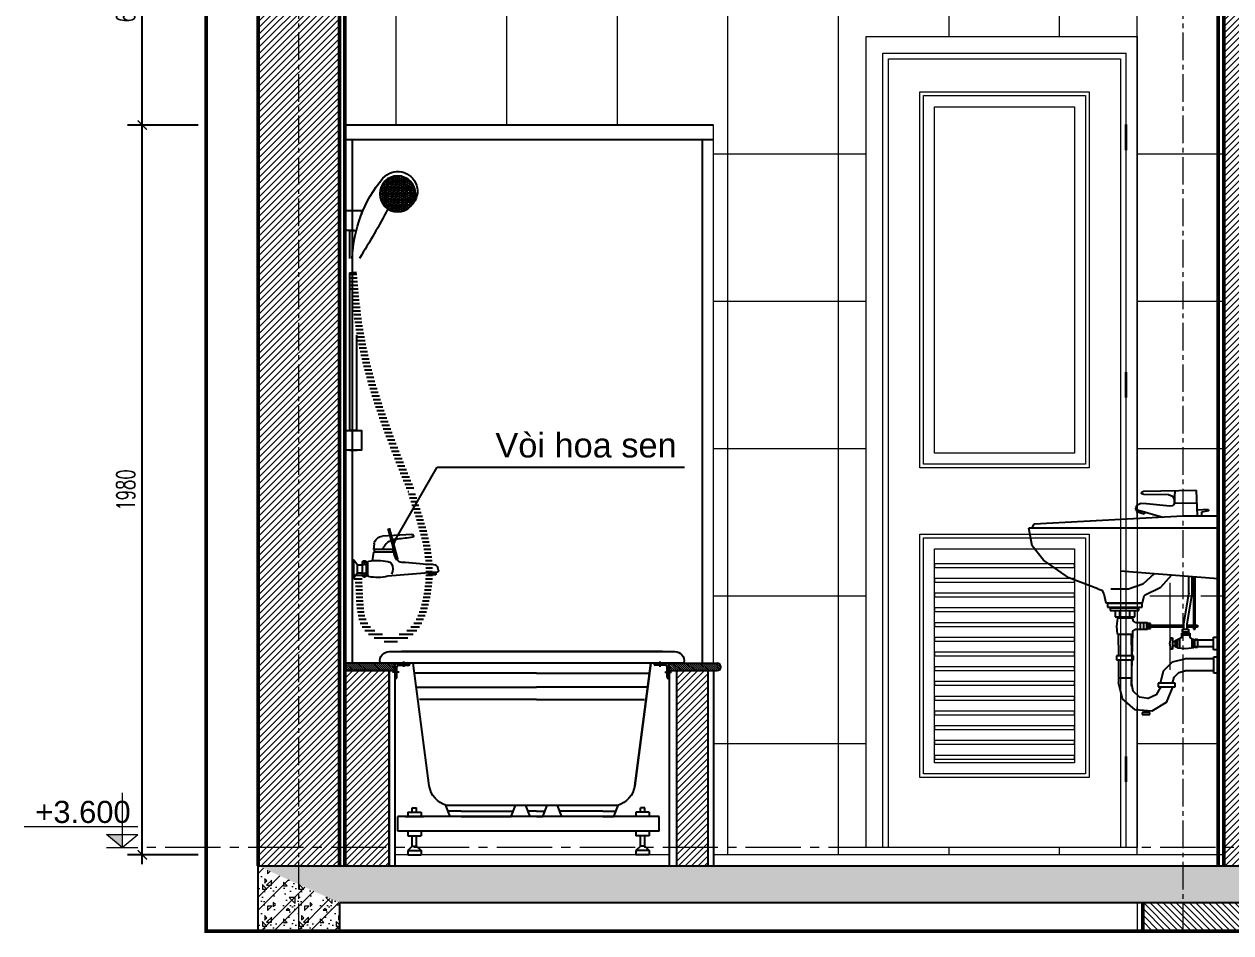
# Model space of a CAD drawing. Header units: millimetres. Extents: x -229618 to 2906, y -178063 to 96806.
# Drawn here: x -121496 to -118221, y -52750 to -50285 of the extents above; entities that cross this region are included whole.
import ezdxf
from ezdxf.enums import TextEntityAlignment as Align
from ezdxf.xclip import XClip

# ---------------------------------------------------------------- set-up
doc = ezdxf.new("R2010")
doc.units = ezdxf.units.MM
doc.header["$LTSCALE"] = 200
doc.header["$MEASUREMENT"] = 0
doc.header["$XCLIPFRAME"] = 0
doc.header["$PDMODE"] = 3
doc.header["$PDSIZE"] = 50
doc.linetypes.add('CENTER2', pattern=[1.125, 0.75, -0.125, 0.125, -0.125])
doc.linetypes.add('DASHED2', pattern=[0.375, 0.25, -0.125])
doc.layers.get('0').update_dxf_attribs({"color": 95, "linetype": 'CONTINUOUS'})
doc.layers.get('DEFPOINTS').update_dxf_attribs({"linetype": 'CONTINUOUS'})
for name, color, linetype, lineweight in [('A-Wall', 1, 'CONTINUOUS', 50), ('hatch', 250, 'CONTINUOUS', 5), ('khuat', 8, 'DASHED2', 15), ('thay', 7, 'CONTINUOUS', 18), ('tim', 18, 'CENTER2', 9)]:
    doc.layers.add(name, color=color, linetype=linetype, lineweight=lineweight)
for name, color, linetype in [('DIM', 251, 'CONTINUOUS'), ('NOITHAT', 99, 'CONTINUOUS'), ('TEXT', 33, 'CONTINUOUS'), ('TUONG', 30, 'CONTINUOUS')]:
    doc.layers.add(name, color=color, linetype=linetype)
doc.styles.add('Arial iso', font='vnarial_0.ttf')
doc.styles.add('Arial N  iso', font='vnarialn_0.ttf')
doc.styles.add('Scale', font='vnsimli.shx', dxfattribs={"width": 0.65, "bigfont": 'bigfont.shx'})
doc.dimstyles.new('Scale', dxfattribs={"dimscale": 75, "dimtxt": 2, "dimasz": 1, "dimexe": 1.6, "dimexo": 0, "dimgap": 0.8, "dimtad": 1, "dimdec": 0, "dimzin": 0, "dimdsep": 46, "dimtxsty": 'Scale', "dimblk": 'ARCHTICK', "dimcen": 0.1, "dimdle": 1, "dimclrd": 256, "dimclre": 256, "dimclrt": 3, "dimadec": 0, "dimazin": 0, "dimtfac": 1, "dimtdec": 0, "dimtix": 1, "dimtmove": 2, "dimatfit": 3, "dimldrblk": 'ARCHTICK', "dimfxl": 0, "dimtolj": 1, "dimtzin": 0, "dimarcsym": 0})
pattern_1 = [(45, (-285883.295, -7199.217), (-8.8388348, 8.8388348), [])]
pattern_2 = [(0, (83.29, 12.83), (0, 100), [0, -100]), (0, (12.65, 56.06), (0, 100), [0, -100]), (0, (15.78, 38.46), (0, 100), [0, -100]), (0, (51, 46.67), (0, 100), [0, -100]), (0, (32.02, 75.43), (0, 100), [0, -100]), (0, (26.93, 62.72), (0, 100), [0, -100]), (0, (35.94, 84.04), (0, 100), [0, -100]), (0, (22.04, 92.45), (0, 100), [0, -100]), (0, (41.22, 70.54), (0, 100), [0, -100]), (0, (9.13, 70.93), (0, 100), [0, -100]), (0, (73.12, 71.32), (0, 100), [0, -100]), (0, (87.6, 74.06), (0, 100), [0, -100]), (0, (80.16, 63.89), (0, 100), [0, -100]), (0, (82.32, 50.2), (0, 100), [0, -100]), (0, (56.29, 62.13), (0, 100), [0, -100]), (0, (55.51, 34.55), (0, 100), [0, -100]), (0, (55.51, 25.94), (0, 100), [0, -100]), (0, (8.15, 23.98), (0, 100), [0, -100]), (0, (47.68, 35.72), (0, 100), [0, -100]), (0, (48.07, 2.46), (0, 100), [0, -100]), (0, (37.31, 23.79), (0, 100), [0, -100]), (0, (38.09, 14), (0, 100), [0, -100]), (0, (25.17, 6.77), (0, 100), [0, -100]), (0, (31.83, 20.07), (0, 100), [0, -100]), (0, (27.13, 24.18), (0, 100), [0, -100]), (45, (79.99, 21.105), (0, 100.00003), [8, -133.4214]), (135, (85.65, 26.76), (-100.00003, 0), [8, -133.4214]), (270, (79.99, 32.42), (100, -2e-14), [11.3137, -88.6863]), (180, (76.52, 22.38), (-1e-14, -100), [12, -88]), (270, (64.52, 22.38), (100, -2e-14), [12, -88]), (45, (64.52, 10.38), (0, 100.00003), [16.9706, -124.4508]), (90, (39.51, 29.29), (-100, 6e-15), [16.8, -83.2]), (180, (39.51, 46.09), (-1e-14, -100), [16.8, -83.2]), (315, (22.714, 46.095), (100.00003, -2e-14), [23.7588, -117.6626]), (135, (25.28, 11.31), (-100.00003, 0), [7, -134.4214]), (225, (20.33, 16.26), (-1e-14, -100.00003), [7, -134.4214]), (0, (15.38, 11.31), (0, 100), [9.8995, -90.1005]), (0, (61.83, 78.92), (0, 100), [13.75, -86.25]), (90, (75.58, 78.92), (-100, 6e-15), [13.75, -86.25]), (225, (75.584, 92.67), (-1e-14, -100.00003), [19.4454, -121.9759]), (270, (50.27, 80.91), (100, -2e-14), [12.5, -87.5]), (0, (50.27, 68.41), (0, 100), [12.5, -87.5]), (135, (62.77, 68.41), (-100.00003, 0), [17.6777, -123.7437]), (45, (56.63, 84.76), (0, 100.00003), [8.5, -132.9214]), (135, (62.64, 90.77), (-100.00003, 0), [8.5, -132.9214]), (270, (56.63, 96.78), (100, -2e-14), [12.0208, -87.9792]), (135, (17.366, 77.56), (-100.00003, 0), [14.1421, -127.2792]), (0, (7.37, 77.56), (0, 100), [10, -90]), (270, (7.37, 87.56), (100, -2e-14), [10, -90]), (45, (0, 0), (-49.497475, 49.497475), []), (45, (35, 0), (-49.497475, 49.497475), [])]
pattern_3 = [(180, (-85915.4856, -19129.844), (-5.625, 3.24759525), [3.75, -7.5]), (60, (-85915.4856, -19129.844), (5.62499999, 3.24759527), [3.75, -7.5]), (120, (-85915.4856, -19129.844), (-1e-08, 6.49519052), [-7.5, 3.75])]
pattern_4 = [(45, (-165761.662, 45339.322), (-8.8388348, 8.8388348), [])]

# ---------------------------------------------------------------- blocks, each defined once
blk = doc.blocks.new('XCVXC')
h = blk.add_hatch()
h.set_pattern_fill('HONEY', color=250, scale=30, style=0)
h.set_pattern_definition(pattern_3)
edge = h.paths.add_edge_path()
edge.add_ellipse((931.4, 1789.2), major_axis=(34.4, 34.4), ratio=1, start_angle=135, end_angle=315, ccw=False)
edge.add_ellipse((931.4, 1789.2), major_axis=(-34.4, 34.4), ratio=1, start_angle=-135, end_angle=45, ccw=False)
edge = h.paths.add_edge_path(flags=16)
edge.add_ellipse((931.4, 1789.2), major_axis=(-24.7, 24.7), ratio=1, start_angle=45, end_angle=225)
edge.add_ellipse((931.4, 1789.2), major_axis=(-24.7, 24.7), ratio=1, start_angle=225, end_angle=405)
h = blk.add_hatch()
h.set_pattern_fill('HONEY', color=250, scale=30, style=0)
h.set_pattern_definition(pattern_3)
edge = h.paths.add_edge_path()
edge.add_ellipse((931.4, 1789.2), major_axis=(24.7, 24.7), ratio=1, start_angle=135, end_angle=315, ccw=False)
edge.add_ellipse((931.4, 1789.2), major_axis=(24.7, 24.7), ratio=1, start_angle=-45, end_angle=135, ccw=False)
h = blk.add_hatch()
h.set_pattern_fill('ANSI31', color=250, scale=80, angle=315, style=0)
h.set_pattern_definition([(180, (-85027.051, -18943.734), (-3e-15, 10), [])])
edge = h.paths.add_edge_path()
edge.add_spline(control_points=[(885.9, 986.8), (898.5, 1018), (911, 1049.1), (943.2, 1131.1), (962.1, 1181.9), (988.1, 1262.6), (996.8, 1292.2), (1008.2, 1336.8), (1011.7, 1351.8), (1016.6, 1374.2), (1018.1, 1381.7), (1021, 1396.8), (1022.4, 1404.3), (1025.4, 1421.8), (1026.9, 1431.8), (1030, 1453.1), (1031.5, 1464.5), (1034.5, 1489.4), (1036, 1503), (1039.3, 1536), (1041.1, 1555.4), (1042.9, 1574.9)], knot_values=[1.745135, 1.745135, 1.745135, 1.745135, 101.664138, 101.664138, 264.842815, 264.842815, 358.762794, 358.762794, 405.722783, 405.722783, 429.202778, 429.202778, 452.682773, 452.682773, 483.63287, 483.63287, 518.512949, 518.512949, 559.755336, 559.755336, 618.393975, 618.393975, 618.393975, 618.393975], degree=3, periodic=0)
edge.add_line((1042.9, 1574.9), (1062.1, 1574.9))
edge.add_spline(control_points=[(1062.1, 1574.9), (1057, 1518.3), (1051.8, 1461.6), (1042.1, 1405.9)], knot_values=[0, 0, 0, 0, 170.185389, 170.185389, 170.185389, 170.185389], degree=3, periodic=0)
edge.add_spline(control_points=[(1042.1, 1405.9), (1016.7, 1259.3), (960.2, 1119.5), (903.6, 979.7)], knot_values=[170.185389, 170.185389, 170.185389, 170.185389, 618.393975, 618.393975, 618.393975, 618.393975], degree=3, periodic=0)
edge.add_line((903.6, 979.7), (885.9, 986.8))
h = blk.add_hatch()
h.set_pattern_fill('ANSI31', color=250, scale=80, angle=315, style=0)
h.set_pattern_definition([(180, (-85915.486, -18910.344), (-3e-15, 10), [])])
edge = h.paths.add_edge_path()
edge.add_spline(control_points=[(1052.1, 757), (1045.7, 731.9), (1045.5, 726), (1045, 711.9), (1044.7, 703.7), (1043.9, 688.9), (1043.5, 682.4), (1042.7, 673.1), (1042.4, 670), (1041.4, 660.2), (1040.6, 653.8), (1038.7, 643.4), (1037.8, 639.2), (1035.5, 631.1), (1034.2, 627.2), (1031, 619.7), (1029.2, 616.1), (1024.9, 609.3), (1022.5, 606.1), (1018, 601), (1016.1, 599.1), (1012.1, 595.4), (1010, 593.7), (1005.6, 590.3), (1003.3, 588.7), (996.5, 584.5), (991.9, 582), (982.2, 577.9), (977.1, 576.1), (969, 574.1), (966.2, 573.6), (961.6, 572.9), (959.7, 572.6), (956.1, 572.3), (954.3, 572.2), (948.8, 572.1), (945.1, 572.2), (934.9, 573.1), (928.3, 574.4), (915.7, 578.3), (909.6, 580.9), (901.4, 585.4), (899, 586.9), (895.3, 589.4), (894, 590.4), (890, 593.5), (887.5, 595.7), (882.8, 600.2), (880.6, 602.6), (875, 609.3), (871.9, 613.7), (866.3, 622.8), (863.9, 627.6), (859.5, 637.1), (857.6, 642), (854.1, 651.7), (852.6, 656.6), (850.4, 664.2), (849.7, 666.9), (848.4, 671.7), (847.9, 673.8), (846.9, 678), (846.4, 680.2), (844.9, 686.5), (844.1, 690.7), (841.6, 703.3), (840.3, 711.7), (837.1, 736.8), (836.2, 753.4), (836.6, 775.9), (836.9, 781.8), (837.6, 791.9), (837.9, 796.1), (838.8, 804.4), (839.3, 808.6), (841, 821), (842.5, 829.2), (847.6, 855.1), (852, 872.5), (861.8, 906.9), (867.2, 923.9), (874, 945.8), (875.6, 950.8), (878.5, 960), (879.8, 964.3), (882.3, 972.4), (883.4, 976.1), (884.5, 979.9)], knot_values=[92.443121, 92.443121, 92.443121, 92.443121, 103.507636, 103.507636, 118.121539, 118.121539, 130.012082, 130.012082, 135.982902, 135.982902, 149.966698, 149.966698, 160.214657, 160.214657, 170.462616, 170.462616, 180.710575, 180.710575, 190.958534, 190.958534, 197.894438, 197.894438, 204.830343, 204.830343, 211.766247, 211.766247, 224.323096, 224.323096, 236.879946, 236.879946, 243.405903, 243.405903, 247.611271, 247.611271, 251.81664, 251.81664, 260.227377, 260.227377, 275.825948, 275.825948, 291.42452, 291.42452, 298.070143, 298.070143, 302.058278, 302.058278, 310.034547, 310.034547, 318.010817, 318.010817, 331.564494, 331.564494, 345.11817, 345.11817, 358.671847, 358.671847, 372.225524, 372.225524, 379.829969, 379.829969, 385.807988, 385.807988, 391.786008, 391.786008, 403.742047, 403.742047, 427.654125, 427.654125, 475.478281, 475.478281, 492.440984, 492.440984, 504.530916, 504.530916, 516.620847, 516.620847, 540.800709, 540.800709, 593.096334, 593.096334, 645.391958, 645.391958, 660.956808, 660.956808, 674.426391, 674.426391, 686.234169, 686.234169, 686.234169, 686.234169], degree=3, periodic=0)
edge.add_line((884.5, 979.9), (903.8, 980.2))
edge.add_spline(control_points=[(903.8, 980.2), (901.2, 971.6), (882, 908.3), (847.5, 808.3), (859, 688.3), (890, 602.3), (956.5, 583.7), (1011.6, 611.5), (1025.9, 654.4), (1027.3, 734.3), (1028.3, 758.3)], knot_values=[77.992156, 77.992156, 77.992156, 77.992156, 104.835765, 275.359495, 387.353545, 467.936303, 526.274171, 571.604902, 633.503616, 692.047738, 692.047738, 692.047738, 692.047738], degree=3, periodic=0)
edge.add_line((1028.3, 758.3), (1038.6, 757.8))
edge.add_spline(control_points=[(1038.7, 757.8), (1038.9, 757.6), (1039.2, 757.3), (1039.5, 757.2)], knot_values=[13.35864, 13.35864, 13.35864, 13.35864, 14.520381, 14.520381, 14.520381, 14.520381], degree=3, periodic=0)
edge.add_spline(control_points=[(1039.5, 757.2), (1042.6, 755.1), (1047.3, 756), (1052.1, 757)], knot_values=[0.640358, 0.640358, 0.640358, 0.640358, 13.35864, 13.35864, 13.35864, 13.35864], degree=3, periodic=0)
for p, q in [((74.6, 1975.8), (1074.6, 1975.8)), ((74.6, 1975.8), (74.6, -4.2)), ((1074.6, 1975.8), (1074.6, -4.2)), ((74.6, 1935.8), (1074.6, 1935.8)), ((104.6, 1935.8), (104.6, 155.8)), ((1054.6, 1935.8), (1054.6, 155.8)), ((74.6, 155.8), (1074.6, 155.8)), ((74.6, 115.8), (1074.6, 115.8))]:
    blk.add_line(p, q)
at = {"color": 250}
for p, q in [((1062.1, 1574.9), (1043, 1576.7)), ((893.5, 865), (972.5, 860.4)), ((942.1, 824), (997.2, 824)), ((944.3, 824), (944.3, 817.4)), ((994.7, 824), (994.7, 817.4)), ((994.9, 839.9), (997.2, 824)), ((942.1, 817.4), (997.2, 817.4)), ((997.2, 817.4), (1000.9, 793.9)), ((1013.2, 788.4), (1013.2, 754.8)), ((1013.2, 788.4), (1016.5, 788.4)), ((1016.5, 790.7), (1016.5, 752.5)), ((1016.5, 788.4), (1016.5, 754.8)), ((1026.5, 752.5), (1026.5, 790.7)), ((1050.4, 796.6), (1040.6, 782.6)), ((1054.6, 796.6), (1050.4, 796.6)), ((1050.4, 746.6), (1050.4, 796.6)), ((1054.6, 796.6), (1054.6, 746.6)), ((820.9, 767.6), (822.7, 774.5)), ((824.5, 762.6), (958.2, 751.6)), ((826.9, 757.1), (826.9, 762.4)), ((826.9, 757.1), (846.9, 757.1)), ((828, 757.1), (828, 755.7)), ((828, 755.7), (846, 755.7)), ((846, 757.1), (846, 755.7)), ((846.9, 757.1), (846.9, 761)), ((1013.2, 754.8), (1016.5, 754.8)), ((1040.6, 782.6), (1026.5, 782.6)), ((1040.6, 760.6), (1026.5, 760.6)), ((1040.6, 760.6), (1040.6, 782.6)), ((1040.6, 760.6), (1050.4, 746.6)), ((1054.6, 746.6), (1050.4, 746.6))]:
    blk.add_line(p, q, dxfattribs=at)
at = {"color": 5}
blk.add_line((1074.6, -4.2), (74.6, -4.2), dxfattribs=at)
at = {"color": 250}
for points in [[(1049.7, 1690.2), (1074.6, 1690.2), (1074.6, 1743.9), (1029.6, 1743.9), (1029.6, 1733.3)], [(1062.1, 1690.2), (1043.6, 1690.2)], [(1062.1, 1690.2), (1062.1, 1613.7)], [(1062.1, 1574.9), (1062.1, 1147.6)], [(1042.1, 1147.6), (1042.1, 1405.9)], [(1042.1, 1147.6), (1062.1, 1147.6)], [(1062.1, 1093.9), (1042.1, 1093.9)]]:
    blk.add_lwpolyline(points, dxfattribs=at)
blk.add_lwpolyline([(1074.6, 1147.6), (1029.6, 1147.6), (1029.6, 1093.9), (1074.6, 1093.9)], close=True, dxfattribs=at)
for radius in [48.7, 35]:
    blk.add_circle((931.4, 1789.2), radius, dxfattribs=at)
for centre, radius, start, end in [((931.2, 1796.4), 53.5, 41.2723, 223.0797), ((693.2, 1600.7), 361.6, 2.0505, 39.7001), ((3226.1, 2961.4), 2572.5, 208.1388, 211.5793), ((892.3, 861.2), 3.99, 73.1341, 245.7155), ((902.9, 829.8), 39.5, 351.5019, 34.2093), ((971.1, 836.5), 24, 8.1383, 86.676), ((958.2, 779.6), 12, 90, 148.722), ((985.7, 676.4), 118.5, 78.1307, 103.4444), ((1009.2, 788.4), 4, 0, 78.1307), ((1018.5, 790.7), 2, 121.9754, 180), ((1021.5, 796.5), 7.67, 229.2845, 310.7155), ((1021.5, 785.9), 7.67, 58.0246, 121.9754), ((1024.5, 790.7), 2, 0, 58.0246), ((824.8, 766.6), 4, 165.726, 265.8339), ((834.3, 771.6), 12, 92.8619, 165.726), ((971.4, 771.6), 27.4, 148.722, 211.278), ((1009.2, 754.8), 4, 281.8692, 0), ((1021.5, 776.5), 7.67, 49.2845, 130.7155), ((1021.5, 766.5), 7.67, 229.2845, 310.7155), ((1021.5, 746.6), 7.67, 49.2845, 130.7155), ((985.7, 866.8), 118.5, 256.5557, 281.8692), ((1018.5, 752.5), 2, 180, 238.0246), ((1021.5, 757.3), 7.67, 238.0246, 301.9754), ((1024.5, 752.5), 2, 301.9754, 0)]:
    blk.add_arc(centre, radius, start, end, dxfattribs=at)
blk.add_spline([(890.7, 857.5), (932.3, 852.4), (951.7, 848.2), (971.9, 827.2)], degree=3, dxfattribs=at)
blk.add_open_spline([(942.1, 817.4), (941.7, 810.4), (941.2, 805.2), (928.8, 790.1), (889.9, 789.4), (858.7, 784.8), (833.7, 783.6)], degree=3, knots=[0, 0, 0, 0, 25.904675, 43.154491, 66.330065, 162.239407, 162.239407, 162.239407, 162.239407], dxfattribs=at)
blk = doc.blocks.new('Dw')
for p, q in [((45, 0), (45, 2155)), ((705, 2155), (45, 2155)), ((705, 0), (705, 2155)), ((0, 0), (750, 0))]:
    blk.add_line(p, q)
for points in [[(750, 0), (750, 2200), (0, 2200), (0, 0)], [(690, 0), (690, 2140), (60, 2140), (60, 0)], [(145, 2050), (145, 1030), (605, 1030), (605, 2050), (145, 2050)], [(145, 850), (145, 190), (605, 190), (605, 850), (145, 850)]]:
    blk.add_lwpolyline(points)
for points in [[(155, 2040), (155, 1040), (595, 1040), (595, 2040)], [(185, 2010), (185, 1070), (565, 1070), (565, 2010)], [(155, 840), (155, 200), (595, 200), (595, 840)], [(185, 810), (185, 230), (565, 230), (565, 810)], [(185, 770), (565, 770), (565, 760), (185, 760)], [(185, 730), (565, 730), (565, 720), (185, 720)], [(185, 690), (565, 690), (565, 680), (185, 680)], [(185, 650), (565, 650), (565, 640), (185, 640)], [(185, 610), (565, 610), (565, 600), (185, 600)], [(185, 570), (565, 570), (565, 560), (185, 560)], [(185, 530), (565, 530), (565, 520), (185, 520)], [(185, 490), (565, 490), (565, 480), (185, 480)], [(185, 450), (565, 450), (565, 440), (185, 440)], [(185, 410), (565, 410), (565, 400), (185, 400)], [(185, 370), (565, 370), (565, 360), (185, 360)], [(185, 330), (565, 330), (565, 320), (185, 320)], [(185, 290), (565, 290), (565, 280), (185, 280)], [(185, 250), (565, 250), (565, 240), (185, 240)]]:
    blk.add_lwpolyline(points, close=True)
at = {"const_width": 7.5}
for points in [[(45.2, 1891.9), (45.2, 1961.9)], [(45.2, 1220.2), (45.2, 1290.2)], [(45.2, 177.8), (45.2, 247.8)]]:
    blk.add_lwpolyline(points, dxfattribs=at)
blk = doc.blocks.new('MC NGANG BON TAM')
at = {"layer": 'hatch', "ltscale": 3}
h = blk.add_hatch(dxfattribs=at)
h.set_pattern_fill('ANSI31', color=256, scale=30, style=0)
h.set_pattern_definition([(135, (-251784.2733, 181223.5987), (2.65165043, 2.65165043), [])])
h.paths.add_polyline_path([(506.2, 520), (376.2, 520), (376.2, 500), (506.2, 500, 1)])
h.paths.add_polyline_path([(-504, 500), (-504, 520), (-368.8, 520), (-368.8, 500), (-383.8, 500), (-383.8, 500)])
at = {"layer": 'hatch', "linetype": 'Continuous'}
h = blk.add_hatch(dxfattribs=at)
h.set_pattern_fill('ANSI31', color=256, scale=100, style=0)
h.set_pattern_definition(pattern_4)
h.paths.add_polyline_path([(-504, 0), (-383.8, 0), (-383.8, -30), (-504, -30)])
h.paths.add_polyline_path([(-504, 0), (-504, 500), (-383.8, 500), (-383.8, 0)])
h = blk.add_hatch(dxfattribs=at)
h.set_pattern_fill('ANSI31', color=256, scale=100, style=0)
h.set_pattern_definition(pattern_4)
h.paths.add_polyline_path([(396, 0), (481, 0), (481, -30), (396, -30)])
h.paths.add_polyline_path([(396, 0), (481, 0), (481, 500), (396, 500)])
at = {"color": 8}
for p, q in [((358.2, 551.6), (-350.7, 551.6)), ((-340.4, 104), (-290.4, 104)), ((-333.4, 116), (-333.4, 104)), ((-333.4, 116), (-297.4, 116)), ((-321.4, 116), (-321.4, 128)), ((-321.4, 128), (-309.4, 128)), ((-309.4, 116), (-309.4, 128)), ((-297.4, 116), (-297.4, 104)), ((328.7, 104), (278.7, 104)), ((285.7, 116), (285.7, 104)), ((321.7, 116), (285.7, 116)), ((309.7, 128), (297.7, 128)), ((297.7, 116), (297.7, 128)), ((309.7, 116), (309.7, 128)), ((321.7, 116), (321.7, 104)), ((-333.4, 64), (-333.4, 52)), ((-333.4, 52), (-297.4, 52)), ((-321.4, 24), (-321.4, 52)), ((-309.4, 24), (-309.4, 52)), ((-297.4, 64), (-297.4, 52)), ((285.7, 64), (285.7, 52)), ((321.7, 52), (285.7, 52)), ((297.7, 24), (297.7, 52)), ((309.7, 24), (309.7, 52)), ((321.7, 64), (321.7, 52)), ((-321.4, 24), (-333.4, 12)), ((-333.4, 12), (-333.4, 0)), ((-333.4, 12), (-297.4, 12)), ((-333.4, 0), (-297.4, 0)), ((-333.4, 0), (-297.4, 0)), ((-321.4, 24), (-309.4, 24)), ((-309.4, 24), (-297.4, 12)), ((-297.4, 12), (-297.4, 0)), ((297.7, 24), (285.7, 12)), ((321.7, 12), (285.7, 12)), ((285.7, 12), (285.7, 0)), ((321.7, 0), (285.7, 0)), ((321.7, 0), (285.7, 0)), ((309.7, 24), (297.7, 24)), ((309.7, 24), (321.7, 12)), ((321.7, 12), (321.7, 0))]:
    blk.add_line(p, q, dxfattribs=at)
at = {"color": 2}
for p, q in [((-344.4, 509.9), (-344.4, 524.6)), ((351.9, 509.9), (351.9, 524.6)), ((-357, 495.8), (-374.6, 495.8)), ((-367.4, 518.8), (-327.4, 518.8)), ((-367.4, 478.8), (-367.4, 518.8)), ((-367.4, 518.8), (-327.4, 518.8)), ((-363.4, 481.8), (-363.4, 509.8)), ((-358.4, 514.8), (-330.4, 514.8)), ((-327.4, 517.8), (-327.4, 518.8)), ((374.9, 518.8), (334.9, 518.8)), ((374.9, 518.8), (334.9, 518.8)), ((334.9, 517.8), (334.9, 518.8)), ((365.9, 514.8), (337.9, 514.8)), ((364.5, 495.8), (382.1, 495.8)), ((370.9, 481.8), (370.9, 509.8)), ((374.9, 478.8), (374.9, 518.8)), ((-366.4, 478.8), (-367.4, 478.8)), ((373.9, 478.8), (374.9, 478.8))]:
    blk.add_line(p, q, dxfattribs=at)
at = {"ltscale": 3}
for p, q in [((-383.8, 500), (-383.8, -30)), ((496.2, 500), (496.2, -30))]:
    blk.add_line(p, q, dxfattribs=at)
at = {"color": 250, "ltscale": 3}
for p, q in [((-368.8, 520), (-368.8, -30)), ((376.2, 520), (376.2, -30))]:
    blk.add_line(p, q, dxfattribs=at)
at = {"color": 4, "ltscale": 3}
for p, q in [((376.2, 520), (506.2, 520)), ((376.2, 500), (506.2, 500)), ((376.2, 500), (491.2, 500)), ((396, 500), (396, -30)), ((481, 500), (481, -30)), ((396, -30), (481, -30))]:
    blk.add_line(p, q, dxfattribs=at)
at = {"color": 250}
blk.add_line((496.2, 500), (496.2, -30), dxfattribs=at)
at = {"color": 3}
for p, q in [((-218.4, 104), (-230, 133.9)), ((-52.4, 104), (-40.8, 133.9)), ((-1.2, 104), (-12.8, 133.9)), ((33.3, 104), (45, 133.9)), ((84.6, 104), (72.9, 133.9)), ((225.8, 104), (237.5, 133.9)), ((348.7, 104), (-360.4, 104)), ((-360.4, 64), (-360.4, 104)), ((-188.4, 104), (-218.4, 104)), ((-188.4, 104), (-52.4, 104)), ((16.1, 104), (-1.2, 104)), ((16.1, 104), (33.3, 104)), ((195.9, 104), (84.6, 104)), ((195.9, 104), (225.8, 104)), ((348.7, 64), (348.7, 104)), ((348.7, 64), (-360.4, 64))]:
    blk.add_line(p, q, dxfattribs=at)
at = {"color": 8}
for points in [[(415.9, 520), (326, 520), (16.1, 520), (-318.6, 520), (-408.5, 520), (-408.5, 521.7, -0.468138), (-383.5, 551.6), (16.1, 551.6), (391, 551.6, -0.468138), (415.9, 521.7)], [(-307.5, 455.1), (16.1, 455.1, -0.086585)], [(314.9, 455.1), (16.1, 455.1, 0.086585)]]:
    blk.add_lwpolyline(points, format="xyb", dxfattribs=at)
at = {"color": 4, "ltscale": 3}
for points in [[(-368.8, 520), (-504, 520), (-504, 500), (-368.8, 500)], [(-383.8, 500), (-504, 500), (-504, -30), (-383.8, -30)]]:
    blk.add_lwpolyline(points, close=True, dxfattribs=at)
at = {"color": 3}
blk.add_lwpolyline([(282.8, 187.2), (326, 520), (282.8, 187.2, -0.27744), (236.2, 133.9), (16.1, 133.9), (-228.7, 133.9, -0.27744), (-275.3, 187.2), (-318.6, 520)], format="xyb", dxfattribs=at)
at = {"color": 8}
for points in [[(16.1, 493.4), (-314, 493.4)], [(16.1, 493.4), (321.5, 493.4)], [(16.1, 421.9), (-301.8, 421.9)], [(16.1, 421.9), (309.2, 421.9)]]:
    blk.add_lwpolyline(points, dxfattribs=at)
at = {"color": 3}
for points in [[(-188.4, 119), (-224.2, 119)], [(-188.4, 119), (-46.6, 119)], [(16.1, 119), (-7, 119)], [(16.1, 119), (39.2, 119)], [(195.9, 119), (78.8, 119)], [(195.9, 119), (231.7, 119)]]:
    blk.add_lwpolyline(points, dxfattribs=at)
at = {"color": 2}
for centre, radius, start, end in [((-358.4, 509.8), 5, 90, 180), ((-330.4, 517.8), 3, 270, 0), ((337.9, 517.8), 3, 180, 270), ((365.9, 509.8), 5, 0, 90), ((-366.4, 481.8), 3, 270, 0), ((373.9, 481.8), 3, 180, 270)]:
    blk.add_arc(centre, radius, start, end, dxfattribs=at)
at = {"color": 4, "ltscale": 3}
blk.add_arc((506.2, 510), 10, 270, 90, dxfattribs=at)
blk = doc.blocks.new('_ArchTick')
at = {"color": 0, "linetype": 'ByBlock', "const_width": 0.15}
blk.add_lwpolyline([(-0.5, -0.5), (0.5, 0.5)], dxfattribs=at)
blk = doc.blocks.new('*D1041')
at = {"layer": 'DEFPOINTS', "color": 0}
for p in [(-121175.4, -50558.5), (-121024.2, -50558.5), (-121024.2, -52538.5)]:
    blk.add_point(p, dxfattribs=at)
at = {"layer": 'DIM', "lineweight": -2}
for p, q in [((-121024.2, -50558.5), (-121215.4, -50558.5)), ((-121175.4, -52563.5), (-121175.4, -50533.5)), ((-121024.2, -52538.5), (-121215.4, -52538.5))]:
    blk.add_line(p, q, dxfattribs=at)
at = {"layer": 'DIM', "lineweight": -2, "xscale": 25, "yscale": 25, "zscale": 25}
for p, rotation in [((-121175.4, -50558.5), 90), ((-121175.4, -52538.5), 270)]:
    blk.add_blockref('_ArchTick', p, dxfattribs=dict(at, rotation=rotation))
at = {"layer": 'DIM', "color": 3, "insert": (-121220.4, -51548.5), "char_height": 50, "attachment_point": 5, "rotation": 90, "style": 'Scale'}
blk.add_mtext('\\A1;1980', dxfattribs=at)
blk = doc.blocks.new('*D1042')
at = {"layer": 'DEFPOINTS', "color": 0}
for p in [(-121175.4, -49918.5), (-121024.2, -49918.5), (-121024.2, -50558.5)]:
    blk.add_point(p, dxfattribs=at)
at = {"layer": 'DIM', "lineweight": -2}
for p, q in [((-121175.4, -50583.5), (-121175.4, -49893.5)), ((-121024.2, -49918.5), (-121215.4, -49918.5)), ((-121024.2, -50558.5), (-121215.4, -50558.5))]:
    blk.add_line(p, q, dxfattribs=at)
at = {"layer": 'DIM', "lineweight": -2, "xscale": 25, "yscale": 25, "zscale": 25}
for p, rotation in [((-121175.4, -49918.5), 90), ((-121175.4, -50558.5), 270)]:
    blk.add_blockref('_ArchTick', p, dxfattribs=dict(at, rotation=rotation))
at = {"layer": 'DIM', "color": 3, "insert": (-121220.4, -50238.5), "char_height": 50, "attachment_point": 5, "rotation": 90, "style": 'Scale'}
blk.add_mtext('\\A1;640', dxfattribs=at)
blk = doc.blocks.new('cao do')
at = {"layer": 'thay'}
for p, q in [((0, 444.6), (0, 0)), ((798.2, 170.2), (-128.3, 170.2)), ((0, 0), (-127.9, 106.1)), ((127.9, 106.1), (-127.9, 106.1)), ((0, 0), (127.9, 106.1))]:
    blk.add_line(p, q, dxfattribs=at)
at = {"layer": 'thay', "ltscale": 600}
blk.add_line((128.3, 0), (-128.3, 0), dxfattribs=at)
at = {"layer": 'thay', "color": 150, "ltscale": 600}
blk.add_solid([(0, 0), (0, 106.1), (127.9, 106.1)], dxfattribs=at)
at = {"layer": 'TEXT', "style": 'Arial N  iso'}
blk.add_attdef('%%P0.000', text='', height=200, dxfattribs=at).set_placement((69.5, 290), align=Align.MIDDLE_LEFT)
blk = doc.blocks.new('A$C7E58762D')
at = {"layer": 'NOITHAT'}
for p, q in [((56.2, 539.5), (59.3, 607.9)), ((59.3, 607.9), (203.9, 605)), ((118.7, 575.7), (116.7, 606.8)), ((202.9, 598), (134.6, 597)), ((27.6, 557.5), (26.7, 552.5)), ((57, 555.5), (27.6, 557.5)), ((118.8, 574.2), (57.7, 573.5)), ((119, 581.7), (118.7, 575.7)), ((131.2, 565.8), (195, 571.5)), ((225.7, 557.5), (150.4, 535.7)), ((195, 571.5), (212.1, 572.9)), ((223.1, 562.5), (225.7, 557.5)), ((0, 539.5), (0, 368.5)), ((95, 539.5), (0, 539.5)), ((26.7, 552.5), (45.5, 549.5)), ((45.5, 549.5), (45.5, 539.5)), ((499.9, 517.9), (95, 539.5)), ((200.9, 544.6), (196.4, 549)), ((221.7, 551.5), (200.9, 544.6)), ((221.2, 556.2), (221.7, 551.5)), ((0, 506.3), (513.8, 506.3)), ((504.9, 506.3), (499.9, 517.9)), ((0, 368.5), (266.2, 389.2)), ((62.4, 242.8), (62.4, 373.4)), ((67.2, 373.7), (67.2, 242.8)), ((70.6, 328.5), (70.6, 374)), ((79.6, 329.3), (79.6, 374.7)), ((93, 245.7), (79.7, 328)), ((243.5, 340.8), (291, 340.8)), ((310.8, 327.9), (304.9, 303.1)), ((84, 245), (70.7, 327.3)), ((205.9, 303.1), (201.9, 318.8)), ((304.9, 303.1), (205.9, 303.1)), ((206.8, 291.3), (206.8, 301.2)), ((206.8, 301.2), (300.9, 301.2)), ((300.9, 301.2), (300.9, 291.3)), ((300.9, 291.3), (206.8, 291.3)), ((215.8, 282.4), (215.8, 289.3)), ((215.8, 289.3), (293, 289.3)), ((293, 282.4), (215.8, 282.4)), ((225.9, 265.1), (225.9, 281.6)), ((225.9, 281.6), (280.1, 281.6)), ((280.1, 265.1), (225.9, 265.1)), ((230.7, 282.4), (230.7, 281.6)), ((232.1, 260.2), (232.1, 262)), ((232.1, 262), (272.8, 262)), ((235.5, 265.1), (235.5, 262)), ((239.5, 265.1), (239.5, 281.6)), ((266.6, 265.1), (266.6, 281.6)), ((270.3, 265.1), (270.3, 262)), ((276.2, 282.4), (276.2, 281.6)), ((280.1, 281.6), (280.1, 265.1)), ((293, 289.3), (293, 282.4)), ((55.9, 242.8), (55.9, 237.2)), ((84.1, 242.8), (55.9, 242.8)), ((55.9, 237.2), (84.1, 237.2)), ((62.4, 231.5), (62.4, 237.2)), ((67.2, 231.5), (62.4, 231.5)), ((67.2, 237.2), (67.2, 231.5)), ((96.5, 231.5), (80.7, 231.5)), ((80.7, 231.5), (80.7, 223.6)), ((84.1, 231.5), (84.1, 243.7)), ((93.2, 231.5), (93.2, 244.4)), ((183.5, 242.8), (93.2, 242.8)), ((93.2, 237.2), (183.5, 237.2)), ((96.5, 223.6), (96.5, 231.5)), ((183.5, 233.8), (183.5, 247.3)), ((183.5, 247.3), (190.3, 247.3)), ((190.3, 233.8), (183.5, 233.8)), ((190.3, 247.3), (190.3, 233.8)), ((224.2, 250.3), (191.5, 250.3)), ((191.5, 250.3), (191.5, 231.3)), ((191.5, 231.3), (225.1, 231.3)), ((194.8, 250.3), (194.8, 231.3)), ((202.8, 250.3), (202.8, 231.3)), ((211.8, 250.3), (211.8, 231.3)), ((2.8, 209.9), (2.8, 175.6)), ((12.9, 209.9), (2.8, 209.9)), ((12.9, 175.6), (12.9, 209.9)), ((12.9, 202.2), (66, 202.2)), ((63.8, 204.4), (55.9, 204.4)), ((55.9, 204.4), (55.9, 181.8)), ((63.8, 181.8), (63.8, 204.4)), ((66, 204.9), (66, 181.5)), ((69.6, 204.9), (66, 204.9)), ((71.7, 205.6), (71.7, 180.6)), ((98.8, 220.9), (77.3, 220.9)), ((77.3, 220.9), (77.3, 214.4)), ((98.8, 216.8), (77.3, 216.8)), ((80.7, 223.6), (96.5, 223.6)), ((98.8, 214.4), (98.8, 220.9)), ((104.4, 180.6), (104.4, 205.6)), ((110.1, 204.9), (106.6, 204.9)), ((110.1, 180.6), (110.1, 204.9)), ((112.4, 202.2), (112.4, 183)), ((115.7, 202.2), (112.4, 202.2)), ((115.7, 183), (115.7, 202.2)), ((115.7, 187.5), (115.7, 197.6)), ((115.7, 197.6), (123.7, 197.6)), ((123.7, 208.4), (123.7, 177.5)), ((127.1, 208.4), (123.7, 208.4)), ((272.9, 218.6), (235.2, 218.6)), ((236.6, 218.6), (235.5, 159.2)), ((271.4, 218.6), (270.3, 159.2)), ((2.8, 175.6), (12.9, 175.6)), ((12.9, 184.1), (66, 184.1)), ((55.9, 181.8), (63.8, 181.8)), ((112.4, 183), (115.7, 183)), ((123.7, 187.5), (115.7, 187.5)), ((123.7, 196.4), (123.7, 188.7)), ((123.7, 177.5), (127, 177.5)), ((2.8, 157), (2.8, 112.9)), ((11.8, 157), (2.8, 157)), ((11.8, 112.9), (11.8, 157)), ((11.8, 151.6), (90.8, 151.6)), ((229.9, 149.1), (229.9, 159.2)), ((229.9, 159.2), (276.2, 159.2)), ((276.2, 149.1), (229.9, 149.1)), ((235.5, 149.1), (235.5, 87.3)), ((270.3, 149.1), (270.3, 87.3)), ((276.2, 159.2), (276.2, 149.1)), ((2.8, 112.9), (11.8, 112.9)), ((11.8, 118.5), (90.8, 118.5)), ((270.3, 99.4), (235.5, 99.4)), ((116.9, 75.7), (116.9, 85.8)), ((116.9, 85.8), (163.2, 85.8)), ((163.2, 75.7), (116.9, 75.7)), ((123.9, 75.7), (123.9, 74.7)), ((157, 75.7), (157, 72.2)), ((157, 72.2), (157, 74.7)), ((163.2, 85.8), (163.2, 75.7)), ((185.8, 0), (185.8, 5.6)), ((185.8, 5.6), (206.1, 5.6)), ((206.1, 0), (185.8, 0)), ((206.1, 5.6), (206.1, 0))]:
    blk.add_line(p, q, dxfattribs=at)
at = {"layer": 'NOITHAT', "linetype": 'Continuous'}
for points in [[(134.6, 597, 0), (123.7, 592.4, 0), (119, 581.7, 0)], [(202.9, 598, 0), (205, 597.9, 0), (206.9, 598.9, 0), (207.8, 600.9, 0), (207.5, 603, 0), (206, 604.5, 0), (203.9, 605, 0)], [(118.7, 575.7, 0), (120.5, 570, 0), (125.2, 566.2, 0), (131.2, 565.8, 0)], [(223.1, 562.5, 0), (218.9, 569.1, 0), (212.1, 572.9, 0)], [(474.2, 418.9, 0), (504.7, 457.7, 0), (513.8, 506.3, 0)], [(326.6, 341.7, 0), (405.3, 370.9, 0), (474.2, 418.9, 0)], [(127, 378.4, 0), (157.4, 344.4, 0), (197.9, 323.7, 0)], [(174.2, 382.1, 0), (204.7, 354.4, 0), (243.5, 340.8, 0)], [(70.6, 328.5, 0), (70.6, 327.9, 0), (70.7, 327.3, 0)], [(79.6, 329.3, 0), (79.6, 328.6, 0), (79.7, 328, 0)], [(326.6, 341.7, 0), (316.3, 337.6, 0), (310.8, 327.9, 0)], [(201.9, 318.8, 0), (200.8, 321.9, 0), (197.9, 323.7, 0)], [(272.9, 218.6, 0), (275.3, 240.3, 0), (272.8, 262, 0)], [(84.1, 243.7, 0), (84.1, 244.3, 0), (84, 245, 0)], [(93.2, 244.4, 0), (93.1, 245.1, 0), (93, 245.7, 0)], [(224.2, 250.3, 0), (230, 253.8, 0), (232.1, 260.2, 0)], [(235.2, 77.6, 0), (231.7, 226.2, 0), (225.1, 231.3, 0)], [(69.6, 204.9, 0), (75.2, 208.3, 0), (77.3, 214.4, 0)], [(98.8, 214.4, 0), (100.9, 208.3, 0), (106.6, 204.9, 0)], [(128.8, 207.2, 0), (128.2, 208.1, 0), (127.1, 208.4, 0)], [(128.7, 178.8, 0), (131.1, 193, 0), (128.8, 207.2, 0)], [(66, 181.5, 0), (88, 178.5, 0), (110.1, 180.6, 0)], [(127, 177.5, 0), (128.1, 177.9, 0), (128.7, 178.8, 0)], [(157, 85.4, 0), (148.2, 118.5, 0), (123.9, 142.8, 0), (90.8, 151.6, 0)], [(123.9, 85.4, 0), (119.4, 102, 0), (107.3, 114.1, 0), (90.8, 118.5, 0)], [(123.9, 74.7, 0), (141.6, 32.9, 0), (180.5, 9.5, 0), (225.7, 13.4, 0), (260, 43.1, 0), (270.3, 87.3, 0)], [(157, 74.7, 0), (168.7, 53.8, 0), (190.2, 43.4, 0), (213.8, 47.1, 0), (231, 63.8, 0), (235.5, 87.3, 0)]]:
    blk.add_polyline3d(points, dxfattribs=at)

msp = doc.modelspace()

# ---------------------------------------------------------------- hatches: boundary and pattern name
at = {"layer": 'hatch', "linetype": 'Continuous'}
h = msp.add_hatch(dxfattribs=at)
h.set_pattern_fill('ANSI31', color=256, scale=100, style=0)
h.set_pattern_definition(pattern_1)
h.paths.add_polyline_path([(-118240.7, -52518.5), (-118130.7, -52518.5), (-118130.7, -52568.5), (-118240.7, -52568.5)])
h.paths.add_polyline_path([(-118240.7, -49368.5), (-118130.7, -49368.5), (-118130.7, -52518.5), (-118240.7, -52518.5)])
h = msp.add_hatch(dxfattribs=at)
h.set_pattern_fill('ANSI31', color=256, scale=100, style=0)
h.set_pattern_definition(pattern_1)
h.paths.add_polyline_path([(-120640.7, -52568.5), (-120860.7, -52568.5), (-120860.7, -49668.5), (-120640.7, -49668.5)], flags=0)
h = msp.add_hatch(dxfattribs=at)
h.set_pattern_fill('_USER', color=256, scale=400, style=0, pattern_type=0)
h.set_pattern_definition([(180, (19668.67, -171036.37), (0, 400), [])])
h.paths.add_polyline_path([(-118475.7, -50318.5), (-118475.7, -49918.5), (-118240.7, -49918.5), (-118240.7, -50118.5), (-118240.7, -50318.5), (-118240.7, -51618.5), (-118286.1, -51618.5), (-118286.1, -51608.4), (-118267.3, -51605.5), (-118268.3, -51600.5), (-118297.6, -51602.4), (-118300, -51550.1), (-118446.3, -51553.1), (-118449, -51555.9), (-118447, -51560.2), (-118443.5, -51560), (-118375.2, -51561), (-118364.4, -51565.6), (-118359.6, -51576.3), (-118359.4, -51582.3), (-118361.2, -51588), (-118365.9, -51591.8), (-118371.8, -51592.2), (-118435.6, -51586.5), (-118452.8, -51585.1), (-118459.6, -51588.9), (-118463.8, -51595.5), (-118466.3, -51600.5), (-118461.9, -51601.8), (-118462.4, -51606.5), (-118441.6, -51613.4), (-118437.1, -51609), (-118393.4, -51621.6), (-118475.7, -51626)])
h.paths.add_polyline_path([(-118426.5, -52158), (-118426.5, -52152.3), (-118446.8, -52152.3), (-118446.8, -52158)], flags=16)
h.paths.add_polyline_path([(-118474.2, -52008.9), (-118470.5, -52008.9), (-118470.5, -51998.8), (-118473.9, -51998.8), (-118472.4, -51931.8), (-118465.8, -51926.7), (-118431, -51926.7), (-118431, -51924.2), (-118424.2, -51924.2), (-118424.2, -51920.8), (-118333.8, -51920.8), (-118333.8, -51926.5), (-118337.2, -51926.5), (-118337.2, -51937.1), (-118339.5, -51937.1), (-118339.5, -51943.6), (-118341.6, -51949.7), (-118347.2, -51953.1), (-118353, -51953.1), (-118353, -51955.8), (-118356.4, -51955.8), (-118356.4, -51960.4), (-118364.3, -51960.4), (-118364.3, -51949.6), (-118369.3, -51949.6), (-118371.7, -51965), (-118369.2, -51980.5), (-118364.3, -51980.5), (-118364.3, -51970.5), (-118356.4, -51970.5), (-118356.4, -51975), (-118350.8, -51975), (-118350.8, -51977.4), (-118328.7, -51979.5), (-118304.2, -51976.2), (-118296.5, -51976.2), (-118296.5, -51973.9), (-118253.6, -51973.9), (-118253.6, -51982.4), (-118240.7, -51982.4), (-118240.7, -52001), (-118252.5, -52001), (-118252.5, -52006.4), (-118331.5, -52006.4), (-118364.6, -52015.2), (-118388.8, -52039.5), (-118397.6, -52072.2), (-118403.9, -52072.2), (-118403.9, -52082.3), (-118397.7, -52082.3), (-118397.7, -52083.3), (-118409.3, -52104.2), (-118430.8, -52114.6), (-118454.5, -52110.8), (-118471.6, -52094.2), (-118475.7, -52073.3)])
h.paths.add_polyline_path([(-118466.6, -51875.6), (-118456.4, -51875.6), (-118456.4, -51866.7), (-118447.5, -51866.7), (-118447.5, -51854.8), (-118446.5, -51854.8), (-118442.6, -51839.2), (-118441.4, -51836.1), (-118438.6, -51834.3), (-118398, -51813.6), (-118367.7, -51779.6), (-118320.3, -51783.3), (-118320.3, -51828.7), (-118320.3, -51829.4), (-118320.4, -51830), (-118334.2, -51915.2), (-118424.2, -51915.2), (-118424.2, -51910.7), (-118432.1, -51910.7), (-118432.1, -51907.7), (-118464.9, -51907.7), (-118470.7, -51904.2), (-118472.8, -51897.8), (-118472.8, -51892.9), (-118466.6, -51892.9)])
h.paths.add_polyline_path([(-118303.1, -51784.7), (-118240.7, -51789.5), (-118240.7, -51948.1), (-118253.6, -51948.1), (-118253.6, -51955.8), (-118296.5, -51955.8), (-118296.5, -51953.6), (-118306.7, -51953.6), (-118306.7, -51953.1), (-118310.2, -51953.1), (-118315.9, -51949.7), (-118318, -51943.6), (-118318, -51937.1), (-118321.4, -51937.1), (-118321.4, -51926.5), (-118324.8, -51926.5), (-118324.8, -51920.8), (-118307.8, -51920.8), (-118307.8, -51926.5), (-118303.1, -51926.5), (-118303.1, -51920.8), (-118296.5, -51920.8), (-118296.5, -51915.2), (-118303.1, -51915.2)])
edge = h.paths.add_edge_path()
edge.add_line((-119625.7, -52018.5), (-119625.7, -49918.5))
edge.add_line((-119625.7, -49918.5), (-118475.7, -49918.5))
edge.add_line((-118475.7, -49918.5), (-118475.7, -50318.5))
edge.add_line((-118475.7, -50318.5), (-119210.7, -50318.5))
edge.add_line((-119210.7, -50318.5), (-119210.7, -52518.5))
edge.add_line((-119210.7, -52518.5), (-119625.4, -52518.5))
edge.add_line((-119625.4, -52518.5), (-119625.4, -52038.5))
edge.add_line((-119625.4, -52038.5), (-119615.4, -52038.5))
edge.add_arc((-119615.4, -52028.5), 10, 270, 450)
edge.add_line((-119615.4, -52018.5), (-119625.7, -52018.5))
h.paths.add_polyline_path([(-118255.7, -52039.5), (-118255.7, -52518.5), (-118475.7, -52518.5), (-118475.7, -52136.5), (-118466.3, -52144.6), (-118421.1, -52148.5), (-118382.2, -52125.1), (-118364.1, -52082.3), (-118357.5, -52082.3), (-118357.5, -52072.2), (-118364.4, -52072.2), (-118360.1, -52056), (-118348, -52043.9), (-118331.5, -52039.5)])
h.paths.add_polyline_path([(-119625.7, -50558.5), (-120625.7, -50558.5), (-120625.7, -49918.5), (-119625.7, -49918.5)])
h = msp.add_hatch(dxfattribs=at)
h.set_pattern_fill('_USER', color=256, scale=300, angle=90, style=0, pattern_type=0)
h.set_pattern_definition([(90, (18713.67, -171036.37), (300, 2e-14), [])])
h.paths.add_polyline_path([(-119625.4, -52518.5), (-118475.7, -52518.5), (-118475.7, -52538.5), (-119625.4, -52538.5)])
h.paths.add_polyline_path([(-118426.5, -52158), (-118426.5, -52152.3), (-118446.8, -52152.3), (-118446.8, -52158)], flags=17)
h.paths.add_polyline_path([(-118474.2, -52008.9), (-118470.5, -52008.9), (-118470.5, -51998.8), (-118473.9, -51998.8), (-118472.4, -51931.8), (-118465.8, -51926.7), (-118431, -51926.7), (-118431, -51924.2), (-118424.2, -51924.2), (-118424.2, -51920.8), (-118333.8, -51920.8), (-118333.8, -51926.5), (-118337.2, -51926.5), (-118337.2, -51937.1), (-118339.5, -51937.1), (-118339.5, -51943.6), (-118341.6, -51949.7), (-118347.2, -51953.1), (-118353, -51953.1), (-118353, -51955.8), (-118356.4, -51955.8), (-118356.4, -51960.4), (-118364.3, -51960.4), (-118364.3, -51949.6), (-118369.3, -51949.6), (-118371.7, -51965), (-118369.2, -51980.5), (-118364.3, -51980.5), (-118364.3, -51970.5), (-118356.4, -51970.5), (-118356.4, -51975), (-118350.8, -51975), (-118350.8, -51977.4), (-118328.7, -51979.5), (-118304.2, -51976.2), (-118296.5, -51976.2), (-118296.5, -51973.9), (-118253.6, -51973.9), (-118253.6, -51982.4), (-118240.7, -51982.4), (-118240.7, -52001), (-118252.5, -52001), (-118252.5, -52006.4), (-118331.5, -52006.4), (-118364.6, -52015.2), (-118388.8, -52039.5), (-118397.6, -52072.2), (-118403.9, -52072.2), (-118403.9, -52082.3), (-118397.7, -52082.3), (-118397.7, -52083.3), (-118409.3, -52104.2), (-118430.8, -52114.6), (-118454.5, -52110.8), (-118471.6, -52094.2), (-118475.7, -52073.3)])
h.paths.add_polyline_path([(-118466.6, -51875.6), (-118456.4, -51875.6), (-118456.4, -51866.7), (-118447.5, -51866.7), (-118447.5, -51854.8), (-118446.5, -51854.8), (-118442.6, -51839.2), (-118441.4, -51836.1), (-118438.6, -51834.3), (-118398, -51813.6), (-118367.7, -51779.6), (-118320.3, -51783.3), (-118320.3, -51828.7), (-118320.3, -51829.4), (-118320.4, -51830), (-118334.2, -51915.2), (-118424.2, -51915.2), (-118424.2, -51910.7), (-118432.1, -51910.7), (-118432.1, -51907.7), (-118464.9, -51907.7), (-118470.7, -51904.2), (-118472.8, -51897.8), (-118472.8, -51892.9), (-118466.6, -51892.9)])
h.paths.add_polyline_path([(-118303.1, -51784.7), (-118240.7, -51789.5), (-118240.7, -51948.1), (-118253.6, -51948.1), (-118253.6, -51955.8), (-118296.5, -51955.8), (-118296.5, -51953.6), (-118306.7, -51953.6), (-118306.7, -51953.1), (-118310.2, -51953.1), (-118315.9, -51949.7), (-118318, -51943.6), (-118318, -51937.1), (-118321.4, -51937.1), (-118321.4, -51926.5), (-118324.8, -51926.5), (-118324.8, -51920.8), (-118307.8, -51920.8), (-118307.8, -51926.5), (-118303.1, -51926.5), (-118303.1, -51920.8), (-118296.5, -51920.8), (-118296.5, -51915.2), (-118303.1, -51915.2)])
edge = h.paths.add_edge_path()
edge.add_line((-119625.7, -52018.5), (-119625.7, -49918.5))
edge.add_line((-119625.7, -49918.5), (-118475.7, -49918.5))
edge.add_line((-118475.7, -49918.5), (-118475.7, -50318.5))
edge.add_line((-118475.7, -50318.5), (-119210.7, -50318.5))
edge.add_line((-119210.7, -50318.5), (-119210.7, -52518.5))
edge.add_line((-119210.7, -52518.5), (-119625.4, -52518.5))
edge.add_line((-119625.4, -52518.5), (-119625.4, -52038.5))
edge.add_line((-119625.4, -52038.5), (-119615.4, -52038.5))
edge.add_arc((-119615.4, -52028.5), 10, 270, 450)
edge.add_line((-119615.4, -52018.5), (-119625.7, -52018.5))
h.paths.add_polyline_path([(-119625.7, -50558.5), (-120625.7, -50558.5), (-120625.7, -49918.5), (-119625.7, -49918.5)])
h = msp.add_hatch(dxfattribs=at)
h.set_pattern_fill('BT', color=256, scale=100, style=0)
h.set_pattern_definition(pattern_2)
h.paths.add_polyline_path([(-120640.7, -52745.1), (-120860.7, -52745.1), (-120860.7, -52568.5), (-120640.7, -52668.5)])
h = msp.add_hatch(dxfattribs=at)
h.set_pattern_fill('BT', color=256, scale=100, style=0)
h.set_pattern_definition(pattern_2)
edge = h.paths.add_edge_path()
edge.add_arc((-118146, -52545.1), 200, 321.8887, 353.27, ccw=False)
edge.add_line((-117988.6, -52668.5), (-120640.7, -52668.5))
edge.add_line((-120640.7, -52668.5), (-120860.7, -52568.5))
edge.add_line((-120860.7, -52568.5), (-117947.3, -52568.5))
h = msp.add_hatch(dxfattribs=at)
h.set_pattern_fill('ANSI31', color=256, scale=100, style=0)
h.set_pattern_definition([(135, (-371905.906, 128760.724), (8.83883476, 8.83883476), [])])
h.paths.add_polyline_path([(-118460.7, -52668.5), (-118130.7, -52668.5), (-118130.7, -52745.1), (-118460.7, -52745.1)])

# ---------------------------------------------------------------- linework, layer by layer
at = {"layer": 'A-Wall', "linetype": 'Continuous', "lineweight": 50}
for p, q in [((-118240.7, -52568.5), (-118240.7, -49368.5)), ((-120860.7, -52568.5), (-120860.7, -49668.5)), ((-120640.7, -49668.5), (-120640.7, -52568.5)), ((-118460.7, -52745.1), (-118460.7, -52668.5))]:
    msp.add_line(p, q, dxfattribs=at)
at = {"layer": 'hatch', "linetype": 'Continuous', "lineweight": 50}
for p, q in [((-120625.7, -49368.5), (-120625.7, -52568.5)), ((-118255.7, -52568.5), (-118255.7, -49368.5))]:
    msp.add_line(p, q, dxfattribs=at)
at = {"layer": 'hatch'}
msp.add_line((-118475.7, -52668.5), (-118475.7, -52745.1), dxfattribs=at)
at = {"layer": 'khuat', "color": 5, "const_width": 10}
msp.add_lwpolyline([(-121002.2, -49362.8), (-121002.2, -52745.1), (-118146, -52745.1, 0.414214), (-117946, -52545.1), (-117946, -49162.8), (-120802.2, -49162.8, 0.414214)], format="xyb", close=True, dxfattribs=at)
at = {"layer": 'thay'}
for p, q in [((-118475.7, -51626), (-118475.7, -49368.5)), ((-119625.7, -50558.5), (-120625.7, -50558.5)), ((-119625.7, -52018.5), (-119625.7, -50558.5)), ((-118475.7, -52538.5), (-118475.7, -52136.5))]:
    msp.add_line(p, q, dxfattribs=at)
at = {"layer": 'thay', "linetype": 'Continuous'}
for p, q in [((-119745.4, -52538.5), (-120490.4, -52538.5)), ((-118240.7, -52538.5), (-119625.4, -52538.5))]:
    msp.add_line(p, q, dxfattribs=at)
at = {"layer": 'thay'}
msp.add_lwpolyline([(-119210.7, -50318.5), (-118475.7, -50318.5), (-118475.7, -52518.5), (-119210.7, -52518.5)], close=True, dxfattribs=at)
at = {"layer": 'tim', "ltscale": 0.5}
for p, q in [((-120750.7, -52745.1), (-120750.7, -49162.8)), ((-118350.7, -52745.1), (-118350.7, -49162.8))]:
    msp.add_line(p, q, dxfattribs=at)
at = {"layer": 'tim'}
msp.add_line((-118038.3, -52518.5), (-121180.1, -52518.5), dxfattribs=at)
at = {"layer": 'TUONG', "color": 2, "linetype": 'Continuous', "lineweight": -3}
for p, q in [((-120860.7, -52745.1), (-120860.7, -52568.5)), ((-120860.7, -52568.5), (-117946, -52568.5)), ((-120640.7, -52668.5), (-120640.7, -52745.1)), ((-117988.6, -52668.5), (-120640.7, -52668.5))]:
    msp.add_line(p, q, dxfattribs=at)

# ---------------------------------------------------------------- block references
at = {"layer": 'DIM', "linetype": 'Continuous'}
ref = msp.add_blockref('cao do', (-121230, -52518.5), dxfattribs=dict(at, xscale=-0.3333333333139308, yscale=0.3333333333139308, zscale=0.3333333333333333))
ref.add_attrib('%%P0.000', '+3.600', dxfattribs={"layer": 'TEXT', "height": 60, "style": 'Arial N  iso'}).set_placement((-121465.7, -52421.9), align=Align.MIDDLE_LEFT)
at = {"layer": 'hatch', "linetype": 'Continuous'}
ref = msp.add_blockref('Dw', (-118460.7, -52518.5), dxfattribs=dict(at, xscale=-1))
XClip(ref).set_block_clipping_path([(14.9997641523, 0), (750, 2200)])
at = {"layer": 'NOITHAT'}
ref = msp.add_blockref('XCVXC', (-119551.1, -52534.3), dxfattribs=dict(at, xscale=-1))
XClip(ref).set_block_clipping_path([(74.6064570169, 515.8112823396), (1074.6064570173, 1975.8112823396)])
at = {"layer": 'NOITHAT', "xscale": -1}
msp.add_blockref('A$C7E58762D', (-118255.7, -52158), dxfattribs=at)
at = {"layer": 'NOITHAT', "linetype": 'ByBlock'}
msp.add_blockref('MC NGANG BON TAM', (-120121.6, -52538.5), dxfattribs=at)

# ---------------------------------------------------------------- texts
at = {"layer": 'TEXT', "style": 'Arial iso'}
msp.add_text('Vßi hoa sen', height=66.667, dxfattribs=at).set_placement((-120217.2, -51460.3))

# ---------------------------------------------------------------- dimensions: what is measured, and where the dimension line sits
at = {"layer": 'DIM'}
for base, p1, p2, picture, middle in [((-121175.4, -49918.5), (-121024.2, -50558.5), (-121024.2, -49918.5), '*D1042', (-121220.4, -50238.5)), ((-121175.4, -50558.5), (-121024.2, -52538.5), (-121024.2, -50558.5), '*D1041', (-121220.4, -51548.5))]:
    dim = msp.add_linear_dim(base=base, p1=p1, p2=p2, angle=90, dimstyle='Scale', override={"dimscale": 25}, dxfattribs=at)
    dim.commit()
    dim.dimension.update_dxf_attribs({"geometry": picture, "text_midpoint": middle})

# ---------------------------------------------------------------- leaders
msp.add_leader([(-120495.3, -51695.1), (-120375.5, -51486.7), (-119703.8, -51486.7)], dimstyle='Scale', override={"dimscale": 25, "dimasz": 2.5, "dimfxl": 90}, dxfattribs=at)

doc.saveas('drawing.dxf')
